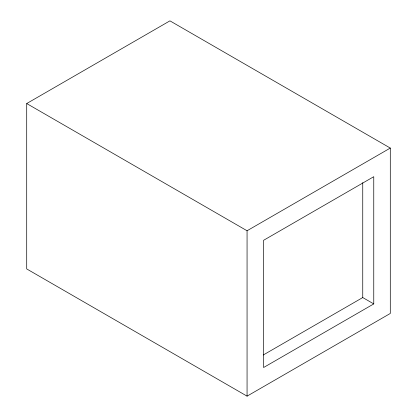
<?xml version="1.0" encoding="UTF-8"?>
<svg xmlns="http://www.w3.org/2000/svg" width="417" height="417" viewBox="0 0 417 417"><rect width="100%" height="100%" fill="white"/><g stroke="black" fill="none" stroke-linecap="round" stroke-linejoin="round"><path stroke-width="0.63" d="M26.709 103.541L169.938 20.85L390.291 148.071L390.291 313.459L247.062 396.15L26.709 268.929L26.709 103.541L247.062 230.763L390.291 148.071M263.252 354.997L362.748 297.556L373.762 303.915L373.762 176.693L263.586 240.301L263.586 367.523L373.762 303.915M362.748 182.667L362.748 297.556M247.062 230.763L247.062 396.15"/></g></svg>
